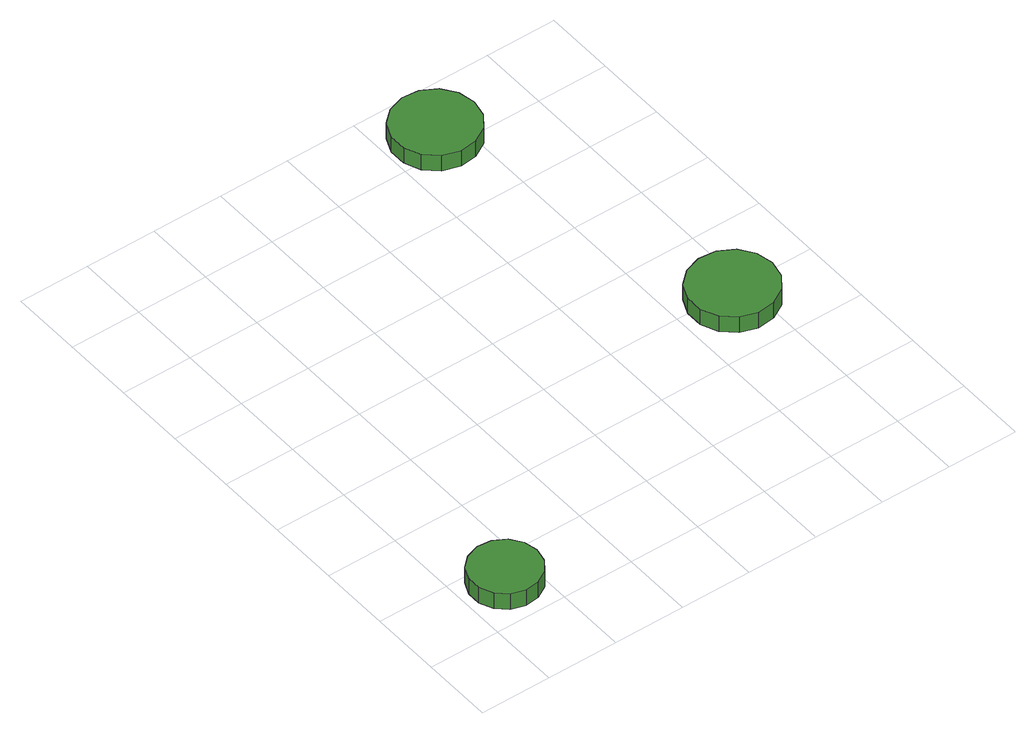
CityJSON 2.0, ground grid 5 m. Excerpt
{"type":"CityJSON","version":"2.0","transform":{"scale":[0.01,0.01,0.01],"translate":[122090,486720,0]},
"CityObjects":{
"tree1":{"type":"SolitaryVegetationObject","attributes":{"function":"something"},"geometry":[{"type":"MultiSurface","lod":"1","boundaries":[[[0,1,2,3,4,5,6,7,8,9,10,11,12,13,14]],[[15,16,17,18,19,20,21,22,23,24,25,26,27,28,29]],[[0,29,28,1]],[[1,28,27,2]],[[2,27,26,3]],[[3,26,25,4]],[[4,25,24,5]],[[5,24,23,6]],[[6,23,22,7]],[[7,22,21,8]],[[8,21,20,9]],[[9,20,19,10]],[[10,19,18,11]],[[11,18,17,12]],[[12,17,16,13]],[[13,16,15,14]],[[14,15,29,0]]]}]},
"tree2":{"type":"SolitaryVegetationObject","attributes":{"function":"something"},"geometry":[{"type":"MultiSurface","lod":"1","boundaries":[[[30,31,32,33,34,35,36,37,38,39,40,41,42,43,44]],[[45,46,47,48,49,50,51,52,53,54,55,56,57,58,59]],[[30,59,58,31]],[[31,58,57,32]],[[32,57,56,33]],[[33,56,55,34]],[[34,55,54,35]],[[35,54,53,36]],[[36,53,52,37]],[[37,52,51,38]],[[38,51,50,39]],[[39,50,49,40]],[[40,49,48,41]],[[41,48,47,42]],[[42,47,46,43]],[[43,46,45,44]],[[44,45,59,30]]]}]},
"tree3":{"type":"SolitaryVegetationObject","attributes":{"function":"something"},"geometry":[{"type":"MultiSurface","lod":"1","boundaries":[[[60,61,62,63,64,65,66,67,68,69,70,71,72,73,74]],[[75,76,77,78,79,80,81,82,83,84,85,86,87,88,89]],[[60,89,88,61]],[[61,88,87,62]],[[62,87,86,63]],[[63,86,85,64]],[[64,85,84,65]],[[65,84,83,66]],[[66,83,82,67]],[[67,82,81,68]],[[68,81,80,69]],[[69,80,79,70]],[[70,79,78,71]],[[71,78,77,72]],[[72,77,76,73]],[[73,76,75,74]],[[74,75,89,60]]]}]}
},
"vertices":[
[541,318,167],[520,415,167],[461,496,167],[375,546,167],[276,556,167],[181,525,167],[107,459,167],[66,368,167],[66,268,167],[107,177,167],[181,110,167],[276,79,167],[375,90,167],[461,140,167],[520,220,167],[520,220,42],[461,140,42],[375,90,42],[276,79,42],[181,110,42],[107,177,42],[66,268,42],[66,368,42],[107,459,42],[181,525,42],[276,556,42],[375,546,42],[461,496,42],[520,415,42],[541,318,42],
[3166,1436,172],[3140,1556,172],[3068,1656,172],[2961,1718,172],[2838,1730,172],[2721,1692,172],[2629,1610,172],[2579,1497,172],[2579,1374,172],[2629,1261,172],[2721,1179,172],[2838,1141,172],[2961,1154,172],[3068,1215,172],[3140,1315,172],[3140,1315,47],[3068,1215,47],[2961,1154,47],[2838,1141,47],[2721,1179,47],[2629,1261,47],[2579,1374,47],[2579,1497,47],[2629,1610,47],[2721,1692,47],[2838,1730,47],[2961,1718,47],[3068,1656,47],[3140,1556,47],[3166,1436,47],
[2610,3620,173],[2585,3739,173],[2514,3837,173],[2409,3898,173],[2288,3910,173],[2173,3873,173],[2082,3792,173],[2033,3681,173],[2033,3559,173],[2082,3449,173],[2173,3367,173],[2288,3330,173],[2409,3343,173],[2514,3403,173],[2585,3501,173],[2585,3501,48],[2514,3403,48],[2409,3343,48],[2288,3330,48],[2173,3367,48],[2082,3449,48],[2033,3559,48],[2033,3681,48],[2082,3792,48],[2173,3873,48],[2288,3910,48],[2409,3898,48],[2514,3837,48],[2585,3739,48],[2610,3620,48]
]}
